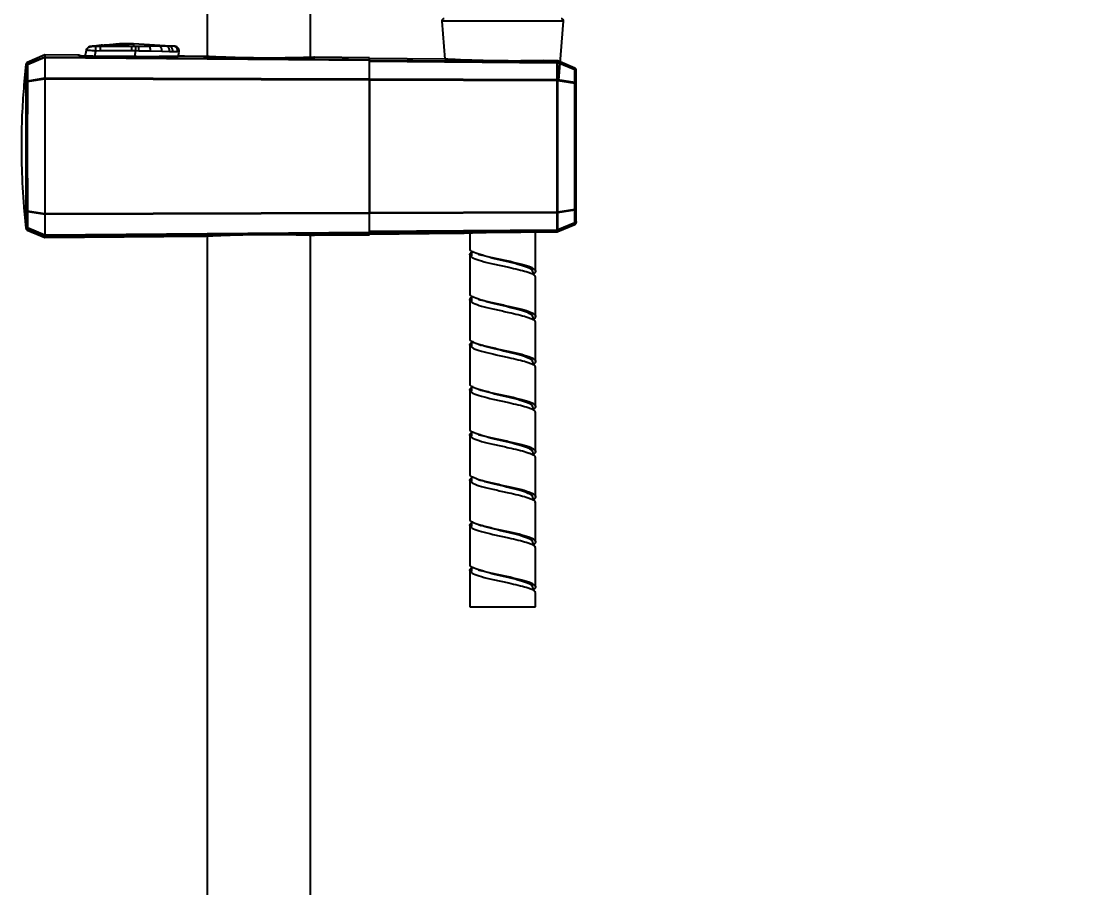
# Model space of a CAD drawing. Header units: millimetres. Extents: x 6110 to 6704, y -3675 to -2835.
# Drawn here: x 6295.3 to 6351.9, y -3279 to -3232.9 of the extents above; entities that cross this region are included whole.
import ezdxf

# ---------------------------------------------------------------- set-up
doc = ezdxf.new("R2010")
doc.units = ezdxf.units.MM
doc.header["$LTSCALE"] = 0.1
doc.layers.get('0').update_dxf_attribs({"lineweight": 13})
doc.layers.add('DIM', color=3, linetype='Continuous', lineweight=9)
doc.styles.get("Standard").update_dxf_attribs({"font": 'arial.ttf'})
doc.dimstyles.new('ISO-25', dxfattribs={"dimtxt": 2.5, "dimasz": 2.5, "dimexe": 1.25, "dimexo": 0.625, "dimtad": 1, "dimlfac": 5, "dimtxsty": 'Standard', "dimcen": 2.5, "dimadec": 0, "dimazin": 0, "dimtfac": 1, "dimtmove": 0, "dimatfit": 3, "dimfxl": 0, "dimarcsym": 0})

# ---------------------------------------------------------------- blocks, each defined once
blk = doc.blocks.new('*D64')
at = {"layer": 'Defpoints', "color": 0}
for p in [(6307.952, -3094.471), (6411.492, -3594.164), (6420.327, -3594.164)]:
    blk.add_point(p, dxfattribs=at)
at = {"layer": 'DIM', "color": 0, "lineweight": -2}
for p, q in [((6308.577, -3094.471), (6421.577, -3094.471)), ((6420.327, -3098.471), (6420.327, -3590.164)), ((6412.117, -3594.164), (6421.577, -3594.164))]:
    blk.add_line(p, q, dxfattribs=at)
at = {"layer": 'DIM', "color": 0}
for points in [[(6419.66, -3098.471), (6420.993, -3098.471), (6420.327, -3094.471)], [(6419.66, -3590.164), (6420.993, -3590.164), (6420.327, -3594.164)]]:
    blk.add_solid(points, dxfattribs=at)
at = {"layer": 'DIM', "color": 0, "insert": (6417.079, -3344.317), "char_height": 4, "attachment_point": 5, "rotation": 90}
blk.add_mtext('(2280)', dxfattribs=at)

msp = doc.modelspace()

# ---------------------------------------------------------------- linework, layer by layer
at = {"linetype": 'Continuous', "lineweight": 25}
for p, q in [((6305.2019, -3181.3456), (6305.2019, -3234.8099)), ((6310.7019, -3234.858), (6310.7019, -3181.3456)), ((6317.6757, -3232.9372), (6317.8434, -3234.9494)), ((6324.1532, -3232.9372), (6317.6757, -3232.9372)), ((6323.8927, -3236.0632), (6324.1532, -3232.9372)), ((6301.2197, -3234.1318), (6298.9986, -3234.278)), ((6299.5208, -3234.2702), (6301.2951, -3234.1268)), ((6303.5461, -3234.272), (6301.2951, -3234.1268)), ((6301.2951, -3234.1268), (6301.2951, -3234.1448)), ((6298.7141, -3234.8018), (6298.7868, -3234.4739)), ((6298.7868, -3234.4739), (6298.8141, -3234.4037)), ((6298.7868, -3234.4739), (6298.7873, -3234.4717)), ((6298.8151, -3234.4008), (6298.8141, -3234.4036)), ((6298.9272, -3234.2988), (6298.9986, -3234.278)), ((6298.9986, -3234.278), (6298.9447, -3234.2935)), ((6299.0038, -3234.2796), (6298.9986, -3234.278)), ((6299.2263, -3234.7975), (6299.2873, -3234.522)), ((6299.5208, -3234.2702), (6299.2753, -3234.2757)), ((6299.5205, -3234.5155), (6299.2873, -3234.522)), ((6301.1959, -3234.5155), (6299.5205, -3234.5155)), ((6301.295, -3234.2699), (6301.1955, -3234.2702)), ((6301.4012, -3234.5152), (6301.1959, -3234.5155)), ((6301.2951, -3234.1448), (6301.295, -3234.2699)), ((6301.4016, -3234.2698), (6301.295, -3234.2699)), ((6301.4012, -3234.5152), (6301.3402, -3234.8018)), ((6301.5725, -3234.5191), (6301.4012, -3234.5152)), ((6301.5569, -3234.2699), (6301.4016, -3234.2698)), ((6302.1262, -3234.2686), (6301.5569, -3234.2699)), ((6302.2004, -3234.5322), (6301.5725, -3234.5191)), ((6302.6725, -3234.2676), (6302.1262, -3234.2686)), ((6302.801, -3234.5446), (6302.2004, -3234.5322)), ((6303.0412, -3234.2668), (6302.6725, -3234.2676)), ((6303.2082, -3234.5532), (6302.801, -3234.5446)), ((6303.1965, -3234.2665), (6303.0412, -3234.2668)), ((6303.4259, -3234.266), (6303.1965, -3234.2665)), ((6303.3788, -3234.5567), (6303.2082, -3234.5532)), ((6303.6322, -3234.5621), (6303.3788, -3234.5567)), ((6303.4753, -3234.2659), (6303.4259, -3234.266)), ((6303.6864, -3234.5633), (6303.6322, -3234.5621)), ((6303.6636, -3234.8037), (6303.7112, -3234.5699)), ((6295.5694, -3235.218), (6295.4773, -3236.1423)), ((6295.5689, -3235.2235), (6295.5764, -3235.3131)), ((6296.5769, -3234.7263), (6295.643, -3235.1227)), ((6295.6525, -3235.2515), (6295.6483, -3236.0824)), ((6296.5769, -3234.8696), (6295.6525, -3235.2515)), ((6295.6526, -3235.1995), (6296.5769, -3234.8177)), ((6296.5769, -3234.8175), (6296.5767, -3234.8178)), ((6296.5769, -3234.7264), (6296.5769, -3234.8175)), ((6296.5769, -3234.8175), (6312.7092, -3234.9544)), ((6296.5769, -3234.8739), (6296.5769, -3235.9614)), ((6313.8269, -3235.0203), (6296.5769, -3234.8739)), ((6298.378, -3234.742), (6296.5769, -3234.7263)), ((6298.378, -3234.766), (6298.378, -3234.742)), ((6301.4535, -3234.8169), (6299.128, -3234.7966)), ((6299.128, -3234.7967), (6299.128, -3234.7966)), ((6301.453, -3234.817), (6299.128, -3234.7967)), ((6301.3324, -3234.8018), (6299.7199, -3234.8018)), ((6305.003, -3234.7998), (6304.003, -3234.7911)), ((6310.8481, -3234.8532), (6310.903, -3234.8513)), ((6313.8269, -3234.8768), (6310.903, -3234.8513)), ((6312.7092, -3234.9544), (6313.8269, -3234.9639)), ((6313.8269, -3234.9639), (6313.8269, -3234.8768)), ((6317.8434, -3234.9494), (6313.8269, -3234.9143)), ((6313.8269, -3235.0203), (6313.8269, -3234.9639)), ((6313.8269, -3235.0014), (6323.0513, -3235.0797)), ((6313.8269, -3236.0178), (6313.8269, -3235.0203)), ((6313.8269, -3235.0587), (6323.8021, -3235.1434)), ((6323.0513, -3235.0797), (6323.8021, -3235.086)), ((6323.8021, -3235.0348), (6323.1092, -3235.0288)), ((6323.8021, -3235.086), (6323.8021, -3235.0348)), ((6323.8498, -3235.0447), (6323.8021, -3235.0348)), ((6323.8021, -3235.086), (6323.8498, -3235.096)), ((6323.8021, -3236.0511), (6323.8021, -3235.1434)), ((6323.8498, -3235.1488), (6323.8021, -3235.1434)), ((6323.8498, -3235.096), (6323.8498, -3235.0447)), ((6324.7508, -3235.4274), (6323.8498, -3235.0447)), ((6323.8498, -3235.096), (6324.7508, -3235.4683)), ((6323.8498, -3236.0564), (6323.8498, -3235.1488)), ((6324.7508, -3235.5212), (6323.8498, -3235.1488)), ((6324.7508, -3235.4274), (6323.9732, -3235.0971)), ((6295.576, -3235.3829), (6295.5723, -3236.1423)), ((6295.5764, -3235.3131), (6295.576, -3235.3829)), ((6324.7508, -3235.4683), (6324.7508, -3235.4274)), ((6324.7508, -3236.1984), (6324.7508, -3235.5212)), ((6324.8269, -3236.2604), (6324.8269, -3235.5833)), ((6295.5723, -3236.1423), (6295.4773, -3236.1423)), ((6295.5729, -3236.1727), (6295.5723, -3236.1423)), ((6295.6483, -3236.0824), (6295.6489, -3236.1112)), ((6296.5769, -3235.9614), (6295.6489, -3236.1112)), ((6296.5769, -3236.0061), (6295.6489, -3236.1541)), ((6295.6489, -3236.1112), (6295.6489, -3236.1541)), ((6296.577, -3235.9614), (6296.5769, -3236.0061)), ((6313.8269, -3236.0178), (6296.5769, -3235.9614)), ((6313.8269, -3236.0641), (6296.5769, -3236.0061)), ((6313.8269, -3236.0187), (6313.8269, -3236.0178)), ((6323.8021, -3236.0511), (6313.8269, -3236.0187)), ((6313.8269, -3236.064), (6313.8269, -3236.0187)), ((6323.8021, -3236.0965), (6313.8269, -3236.064)), ((6313.8269, -3236.064), (6313.8269, -3243.0896)), ((6313.8269, -3243.0895), (6313.8269, -3236.0641)), ((6323.8021, -3236.0965), (6323.8021, -3236.0511)), ((6323.8498, -3236.0564), (6323.8021, -3236.0511)), ((6323.8498, -3236.0983), (6323.8021, -3236.0965)), ((6323.8498, -3236.0983), (6323.8498, -3236.0564)), ((6324.7508, -3236.1984), (6323.8498, -3236.0564)), ((6324.7508, -3236.2407), (6323.8498, -3236.0983)), ((6324.7508, -3236.2407), (6324.7508, -3236.1984)), ((6295.4768, -3243.0058), (6295.5694, -3243.9356)), ((6295.5723, -3243.0114), (6295.5729, -3242.981)), ((6295.5723, -3243.0114), (6295.5761, -3243.7915)), ((6295.6489, -3243.0424), (6295.6483, -3243.0712)), ((6295.6483, -3243.0712), (6295.6525, -3243.9021)), ((6295.6489, -3242.9995), (6296.5769, -3243.1485)), ((6295.6489, -3242.9995), (6295.6489, -3243.0424)), ((6295.6489, -3243.0424), (6296.5769, -3243.1918)), ((6296.5769, -3243.1485), (6313.8269, -3243.0895)), ((6296.5769, -3243.1918), (6313.8269, -3243.1358)), ((6296.5769, -3243.1485), (6296.5769, -3243.1918)), ((6313.8269, -3243.0896), (6313.8269, -3243.135)), ((6313.8269, -3243.135), (6323.8021, -3243.1025)), ((6313.8269, -3243.1358), (6313.8269, -3243.135)), ((6313.8269, -3244.1333), (6313.8269, -3243.1358)), ((6313.8269, -3243.0896), (6323.8021, -3243.0571)), ((6323.8021, -3243.0571), (6323.8498, -3243.0553)), ((6323.8021, -3243.1025), (6323.8021, -3243.0571)), ((6323.8021, -3243.1025), (6323.8498, -3243.0972)), ((6323.8021, -3244.0102), (6323.8021, -3243.1025)), ((6323.8498, -3243.0554), (6324.7508, -3242.9129)), ((6323.8498, -3243.0972), (6324.7508, -3242.9552)), ((6323.8498, -3243.0972), (6323.8498, -3243.0554)), ((6323.8498, -3244.0048), (6323.8498, -3243.0972)), ((6324.7508, -3242.9552), (6324.7508, -3242.9129)), ((6324.7508, -3243.6324), (6324.7508, -3242.9552)), ((6324.8269, -3243.5703), (6324.8269, -3242.8931)), ((6296.5769, -3243.1918), (6296.5769, -3244.2798)), ((6323.8498, -3244.0048), (6324.7508, -3243.6324)), ((6324.7508, -3243.6853), (6323.8498, -3244.0577)), ((6323.8498, -3244.1089), (6324.7508, -3243.7262)), ((6324.7508, -3243.6853), (6324.7508, -3243.7262)), ((6295.5764, -3243.8405), (6295.5689, -3243.9301)), ((6295.5761, -3243.7915), (6295.5764, -3243.8405)), ((6295.643, -3244.0309), (6296.5769, -3244.4273)), ((6295.6525, -3243.9021), (6296.5769, -3244.284)), ((6295.6526, -3243.9541), (6296.5769, -3244.3359)), ((6296.5769, -3244.2798), (6313.8269, -3244.1333)), ((6296.5769, -3244.3362), (6313.4245, -3244.1932)), ((6305.2019, -3244.2274), (6305.2019, -3311.0518)), ((6310.7019, -3311.0518), (6310.7019, -3244.2914)), ((6310.8699, -3244.3012), (6310.839, -3244.3001)), ((6310.9031, -3244.3023), (6313.8269, -3244.2768)), ((6313.4245, -3244.1932), (6313.8269, -3244.1897)), ((6313.8269, -3244.0949), (6323.8021, -3244.0102)), ((6313.8269, -3244.1523), (6323.0409, -3244.074)), ((6313.8269, -3244.1897), (6313.8269, -3244.1333)), ((6313.8269, -3244.2768), (6313.8269, -3244.1897)), ((6313.8269, -3244.2393), (6318.5844, -3244.1978)), ((6319.1644, -3244.1752), (6319.1644, -3245.0222)), ((6321.8782, -3244.1356), (6323.8021, -3244.1188)), ((6322.6644, -3246.2203), (6322.6644, -3244.1398)), ((6323.0409, -3244.074), (6323.8021, -3244.0676)), ((6323.8021, -3244.0102), (6323.8498, -3244.0048)), ((6323.8021, -3244.0676), (6323.8498, -3244.0577)), ((6323.8021, -3244.1188), (6323.8021, -3244.0676)), ((6323.8021, -3244.1188), (6323.8498, -3244.1089)), ((6323.8498, -3244.1089), (6323.8498, -3244.0577)), ((6296.5769, -3244.3362), (6296.5767, -3244.3358)), ((6296.5769, -3244.4274), (6305.003, -3244.3538)), ((6319.1644, -3245.3377), (6319.1644, -3247.418)), ((6322.6644, -3248.6161), (6322.6644, -3246.5356)), ((6319.1644, -3247.7335), (6319.1644, -3249.8139)), ((6322.6644, -3251.0119), (6322.6644, -3248.9315)), ((6319.1644, -3250.1294), (6319.1644, -3252.2097)), ((6322.6644, -3253.4078), (6322.6644, -3251.3273)), ((6319.1644, -3252.5252), (6319.1644, -3254.6055)), ((6322.6644, -3255.8036), (6322.6644, -3253.7231)), ((6319.1644, -3254.921), (6319.1644, -3257.0014)), ((6322.6644, -3258.1994), (6322.6644, -3256.119)), ((6319.1644, -3257.3169), (6319.1644, -3259.3972)), ((6322.6644, -3260.5953), (6322.6644, -3258.5148)), ((6319.1644, -3259.7127), (6319.1644, -3261.793)), ((6322.6644, -3262.9911), (6322.6644, -3260.9106)), ((6319.1644, -3262.1085), (6319.1644, -3264.0518)), ((6322.6644, -3264.0518), (6322.6644, -3263.3065)), ((6319.1644, -3264.0518), (6322.6644, -3264.0518))]:
    msp.add_line(p, q, dxfattribs=at)
at = {"linetype": 'Continuous', "lineweight": 25, "flags": 128}
msp.add_lwpolyline([(6301.1955, -3234.2702), (6300.3583, -3234.2702), (6299.5208, -3234.2702)], dxfattribs=at)
at = {"linetype": 'Continuous', "lineweight": 25}
for centre, radius, start, end in [((6317.8003, -3232.9268), 0.125, 90, 184.76364), ((6324.0286, -3232.9268), 0.125, 355.23636, 90), ((6298.3769, -3234.867), 0.125, 46.63652, 89.5), ((6324.7021, -3235.5833), 0.1249, 0.016, 67.04269)]:
    msp.add_arc(centre, radius, start, end, dxfattribs=at)
for centre, major_axis, start_param, end_param in [((6296.2884, -3234.9399), (0.2874, 0.075), 6.1940835, 6.2342412), ((6296.2884, -3244.2138), (0.2874, -0.075), 0.0489372, 0.0890706)]:
    msp.add_ellipse(centre, major_axis=major_axis, ratio=0.3420699, start_param=start_param, end_param=end_param, dxfattribs=at)
for points, knots in [([(6301.2951, -3234.1268), (6301.0629, -3234.1284), (6300.7436, -3234.1305), (6300.4407, -3234.1494), (6300.358, -3234.1545)], [0, 0, 0, 0, 0.7270201, 1, 1, 1, 1]), ([(6299.2873, -3234.522), (6299.2509, -3234.5189), (6299.1807, -3234.513), (6299.0573, -3234.5018), (6298.9492, -3234.4918), (6298.8683, -3234.4838), (6298.8042, -3234.4771), (6298.7937, -3234.4752), (6298.7868, -3234.4739)], [0, 0, 0, 0, 0.1394396, 0.2687613, 0.4961997, 0.6275617, 0.7554568, 1, 1, 1, 1]), ([(6298.7869, -3234.4735), (6298.7942, -3234.4491), (6298.8091, -3234.399), (6298.8453, -3234.3609), (6298.8638, -3234.3413)], [0, 0, 0, 0, 0.4871683, 1, 1, 1, 1]), ([(6298.8625, -3234.3416), (6298.8443, -3234.3614), (6298.808, -3234.401), (6298.794, -3234.4493), (6298.787, -3234.4734)], [0, 0, 0, 0, 0.5012027, 1, 1, 1, 1]), ([(6298.8658, -3234.3393), (6298.8647, -3234.34), (6298.8419, -3234.355), (6298.811, -3234.4004), (6298.7951, -3234.4483), (6298.7873, -3234.4717)], [0, 0, 0, 0, 0.0260365, 0.5245389, 1, 1, 1, 1]), ([(6298.929, -3234.2983), (6298.9055, -3234.3111), (6298.8589, -3234.3365), (6298.8289, -3234.3806), (6298.8139, -3234.4025)], [0, 0, 0, 0, 0.5024052, 1, 1, 1, 1]), ([(6298.8141, -3234.4037), (6298.8141, -3234.4036), (6298.8237, -3234.3789), (6298.8629, -3234.3398), (6298.9275, -3234.2946), (6298.9788, -3234.2845), (6299.0038, -3234.2796)], [0, 0, 0, 0, 0.0005602, 0.3391202, 0.6776802, 1, 1, 1, 1]), ([(6299.0021, -3234.2777), (6298.9771, -3234.2826), (6298.9258, -3234.2928), (6298.8844, -3234.3247), (6298.8631, -3234.3411)], [0, 0, 0, 0, 0.4876915, 1, 1, 1, 1]), ([(6298.8875, -3234.3248), (6298.8999, -3234.3155), (6298.9327, -3234.2908), (6298.9733, -3234.2829), (6298.9987, -3234.278)], [0, 0, 0, 0, 0.3764766, 1, 1, 1, 1]), ([(6299.6448, -3234.2067), (6299.5794, -3234.2123), (6299.3338, -3234.2337), (6299.1322, -3234.2603), (6298.9843, -3234.2799)], [0, 0, 0, 0, 0.26624248, 1, 1, 1, 1]), ([(6298.9849, -3234.2799), (6299.2413, -3234.2489), (6299.7715, -3234.1849), (6300.2546, -3234.1584), (6300.504, -3234.1447)], [0, 0, 0, 0, 0.4836268, 1, 1, 1, 1]), ([(6299.2753, -3234.2757), (6299.2408, -3234.2771), (6299.1713, -3234.2798), (6299.0829, -3234.2815), (6299.0187, -3234.2819), (6299.0087, -3234.2804), (6299.0038, -3234.2796)], [0, 0, 0, 0, 0.2480446, 0.4988638, 0.7500852, 1, 1, 1, 1]), ([(6299.2873, -3234.522), (6299.2859, -3234.4926), (6299.2829, -3234.4317), (6299.2791, -3234.352), (6299.2762, -3234.2939), (6299.2756, -3234.2816), (6299.2753, -3234.2757)], [0, 0, 0, 0, 0.241437, 0.5, 0.758563, 1, 1, 1, 1]), ([(6299.5208, -3234.2702), (6299.5208, -3234.277), (6299.5207, -3234.2912), (6299.5207, -3234.3496), (6299.5206, -3234.4277), (6299.5205, -3234.4869), (6299.5205, -3234.5155)], [0, 0, 0, 0, 0.2419299, 0.5, 0.7580701, 1, 1, 1, 1]), ([(6301.1959, -3234.5155), (6301.1959, -3234.4869), (6301.1958, -3234.4276), (6301.1957, -3234.3495), (6301.1956, -3234.2911), (6301.1955, -3234.277), (6301.1955, -3234.2702)], [0, 0, 0, 0, 0.24193459, 0.50002333, 0.75809937, 1, 1, 1, 1]), ([(6301.4016, -3234.2698), (6301.4016, -3234.2766), (6301.4015, -3234.2907), (6301.4014, -3234.3491), (6301.4013, -3234.4272), (6301.4012, -3234.4865), (6301.4012, -3234.5152)], [0, 0, 0, 0, 0.2419206, 0.5000014, 0.7580815, 1, 1, 1, 1]), ([(6301.5725, -3234.5191), (6301.5723, -3234.4901), (6301.5719, -3234.4301), (6301.5684, -3234.3506), (6301.5632, -3234.2911), (6301.559, -3234.2768), (6301.5569, -3234.2699)], [0, 0, 0, 0, 0.2417358, 0.4999996, 0.7582636, 1, 1, 1, 1]), ([(6302.2004, -3234.5322), (6302.1999, -3234.5019), (6302.1988, -3234.4392), (6302.1823, -3234.3544), (6302.157, -3234.2908), (6302.1362, -3234.2759), (6302.1262, -3234.2686)], [0, 0, 0, 0, 0.2410128, 0.4999998, 0.7589869, 1, 1, 1, 1]), ([(6302.801, -3234.5446), (6302.8012, -3234.5132), (6302.8015, -3234.465), (6302.7874, -3234.4041), (6302.7714, -3234.3608), (6302.7503, -3234.3242), (6302.7186, -3234.2862), (6302.6907, -3234.2749), (6302.6725, -3234.2676)], [0, 0, 0, 0, 0.2396585, 0.3684897, 0.499999, 0.6315085, 0.7603401, 1, 1, 1, 1]), ([(6303.2082, -3234.5532), (6303.2094, -3234.5212), (6303.2112, -3234.4718), (6303.1935, -3234.4086), (6303.1728, -3234.3636), (6303.145, -3234.3254), (6303.1028, -3234.2859), (6303.0655, -3234.2743), (6303.0412, -3234.2668)], [0, 0, 0, 0, 0.2391032, 0.3681356, 0.500005, 0.6318736, 0.7609039, 1, 1, 1, 1]), ([(6303.3788, -3234.5567), (6303.3805, -3234.5244), (6303.3831, -3234.4746), (6303.3642, -3234.4105), (6303.3416, -3234.3647), (6303.311, -3234.3259), (6303.2645, -3234.2858), (6303.2233, -3234.2741), (6303.1965, -3234.2665)], [0, 0, 0, 0, 0.23887046, 0.36798368, 0.50000021, 0.6320167, 0.76112983, 1, 1, 1, 1]), ([(6303.6322, -3234.5621), (6303.6348, -3234.5294), (6303.6389, -3234.4788), (6303.6181, -3234.4134), (6303.5926, -3234.3665), (6303.5576, -3234.3266), (6303.5042, -3234.2856), (6303.4567, -3234.2737), (6303.4259, -3234.266)], [0, 0, 0, 0, 0.2385199, 0.3677688, 0.5000238, 0.6322753, 0.7615141, 1, 1, 1, 1]), ([(6303.6864, -3234.5633), (6303.6892, -3234.5304), (6303.6937, -3234.4798), (6303.6725, -3234.4141), (6303.6465, -3234.3669), (6303.6106, -3234.3268), (6303.5558, -3234.2856), (6303.5069, -3234.2737), (6303.4753, -3234.2659)], [0, 0, 0, 0, 0.2384303, 0.3676983, 0.4999965, 0.6322951, 0.7615646, 1, 1, 1, 1]), ([(6303.7124, -3234.5639), (6303.7154, -3234.5308), (6303.72, -3234.4797), (6303.6983, -3234.4135), (6303.6716, -3234.3661), (6303.6348, -3234.3259), (6303.5788, -3234.2847), (6303.529, -3234.2732), (6303.4967, -3234.2657)], [0, 0, 0, 0, 0.23862627, 0.36806191, 0.50050557, 0.63287405, 0.76209443, 1, 1, 1, 1]), ([(6295.6443, -3235.1222), (6295.6346, -3235.1272), (6295.6148, -3235.1373), (6295.5915, -3235.162), (6295.5747, -3235.1915), (6295.5707, -3235.2135), (6295.5688, -3235.2242)], [0, 0, 0, 0, 0.2454715, 0.4998731, 0.7543513, 1, 1, 1, 1]), ([(6295.5764, -3235.3131), (6295.5779, -3235.299), (6295.5805, -3235.2748), (6295.5979, -3235.242), (6295.6209, -3235.216), (6295.6424, -3235.2048), (6295.6526, -3235.1995)], [0, 0, 0, 0, 0.2925369, 0.4999268, 0.7640706, 1, 1, 1, 1]), ([(6295.6525, -3235.2515), (6295.6418, -3235.2545), (6295.6203, -3235.2606), (6295.5962, -3235.2756), (6295.5798, -3235.2934), (6295.5775, -3235.3066), (6295.5764, -3235.3131)], [0, 0, 0, 0, 0.25, 0.5, 0.75, 1, 1, 1, 1]), ([(6295.6448, -3235.126), (6295.6447, -3235.1253), (6295.6446, -3235.1232), (6295.6466, -3235.148), (6295.6506, -3235.1831), (6295.6526, -3235.1995)], [0, 0, 0, 0, 0.2250836, 0.6376238, 1, 1, 1, 1]), ([(6295.6526, -3235.1995), (6295.651, -3235.2014), (6295.6482, -3235.2048), (6295.6472, -3235.2167), (6295.6483, -3235.2318), (6295.6512, -3235.2453), (6295.6525, -3235.2515)], [0, 0, 0, 0, 0.27547511, 0.49994997, 0.77025396, 1, 1, 1, 1]), ([(6296.5768, -3234.8178), (6296.576, -3234.8204), (6296.5745, -3234.8256), (6296.5748, -3234.8463), (6296.5762, -3234.8633), (6296.5767, -3234.8697)], [0, 0, 0, 0, 0.3849982, 0.7698148, 1, 1, 1, 1]), ([(6299.128, -3234.7967), (6299.0297, -3234.7954), (6298.833, -3234.7929), (6298.5852, -3234.7844), (6298.4118, -3234.7745), (6298.3893, -3234.7688), (6298.378, -3234.766)], [0, 0, 0, 0, 0.2497828, 0.499675, 0.7497559, 1, 1, 1, 1]), ([(6301.3324, -3234.8018), (6301.5193, -3234.8018), (6301.8931, -3234.8018), (6302.4219, -3234.8018), (6302.8139, -3234.8018), (6303.0477, -3234.8018), (6303.1536, -3234.8018), (6303.2037, -3234.8018), (6303.2282, -3234.8018), (6303.2399, -3234.8018), (6303.2462, -3234.8018), (6303.2489, -3234.8018), (6303.2492, -3234.8018), (6303.2494, -3234.8018)], [0, 0, 0, 0, 0.2498345, 0.4996515, 0.7494716, 0.8745904, 0.9371801, 0.9684782, 0.9845079, 0.9919526, 0.9959514, 0.9980083, 1, 1, 1, 1]), ([(6304.003, -3234.7911), (6304.003, -3234.7911), (6304.0194, -3234.7906), (6303.9623, -3234.7923), (6303.8262, -3234.7961), (6303.586, -3234.8021), (6303.2679, -3234.8088), (6302.8786, -3234.8148), (6302.4352, -3234.819), (6301.9536, -3234.8203), (6301.6199, -3234.8181), (6301.453, -3234.817)], [0, 0, 0, 0, 0.0000565, 0.1251858, 0.250286, 0.3753516, 0.5003593, 0.6253272, 0.7502428, 0.875128, 1, 1, 1, 1]), ([(6310.903, -3234.8513), (6310.892, -3234.8517), (6310.87, -3234.8525), (6310.6949, -3234.8584), (6310.4218, -3234.8667), (6310.0524, -3234.8762), (6309.6023, -3234.8849), (6309.0891, -3234.8912), (6308.5319, -3234.8935), (6307.9527, -3234.891), (6307.3734, -3234.8834), (6306.8164, -3234.8713), (6306.3034, -3234.8561), (6305.8534, -3234.8395), (6305.4843, -3234.8236), (6305.2112, -3234.8105), (6305.0363, -3234.8015), (6305.0141, -3234.8004), (6305.003, -3234.7998)], [0, 0, 0, 0, 0.0625556, 0.1251087, 0.1876467, 0.2501633, 0.3126599, 0.3751352, 0.4375768, 0.5000143, 0.562455, 0.6249111, 0.6873803, 0.7498612, 0.8123705, 0.8749005, 0.9374472, 1, 1, 1, 1]), ([(6323.1092, -3235.0288), (6322.8809, -3235.0337), (6322.4246, -3235.0434), (6321.5564, -3235.05), (6320.6459, -3235.0446), (6319.7558, -3235.0271), (6318.9666, -3235.0014), (6318.3523, -3234.9748), (6317.9428, -3234.9538), (6317.8907, -3234.951), (6317.8646, -3234.9495)], [0, 0, 0, 0, 0.1249771, 0.249849, 0.374673, 0.4995208, 0.624458, 0.7495338, 0.874734, 1, 1, 1, 1]), ([(6323.8498, -3235.1488), (6323.8513, -3235.142), (6323.8541, -3235.1283), (6323.8553, -3235.1125), (6323.8543, -3235.1005), (6323.8513, -3235.0975), (6323.8498, -3235.096)], [0, 0, 0, 0, 0.2498751, 0.5002199, 0.7499956, 1, 1, 1, 1]), ([(6324.8269, -3235.5425), (6324.826, -3235.5303), (6324.8241, -3235.506), (6324.8077, -3235.4728), (6324.7836, -3235.4444), (6324.7618, -3235.4331), (6324.7508, -3235.4274)], [0, 0, 0, 0, 0.2487732, 0.4979662, 0.7477918, 1, 1, 1, 1]), ([(6324.7508, -3235.5212), (6324.7524, -3235.5136), (6324.7553, -3235.5), (6324.7562, -3235.4841), (6324.7551, -3235.473), (6324.7521, -3235.4698), (6324.7508, -3235.4683)], [0, 0, 0, 0, 0.27694021, 0.49999495, 0.77123304, 1, 1, 1, 1]), ([(6295.4773, -3236.1423), (6295.4412, -3236.6094), (6295.3634, -3237.6155), (6295.3175, -3239.2369), (6295.3349, -3241.0755), (6295.4305, -3242.3695), (6295.4809, -3243.0525)], [0, 0, 0, 0, 0.2031316, 0.4375102, 0.7031344, 1, 1, 1, 1]), ([(6295.5729, -3236.1727), (6295.5715, -3236.7365), (6295.5687, -3237.8644), (6295.5686, -3239.006), (6295.5685, -3239.5768)], [0, 0, 0, 0, 0.4999574, 1, 1, 1, 1]), ([(6295.6483, -3236.0824), (6295.6396, -3236.085), (6295.6232, -3236.0898), (6295.5997, -3236.1024), (6295.5825, -3236.1174), (6295.5741, -3236.1321), (6295.5727, -3236.1397), (6295.5723, -3236.1423)], [0, 0, 0, 0, 0.2113739, 0.3984486, 0.6979387, 0.8983622, 1, 1, 1, 1]), ([(6295.6489, -3236.1112), (6295.6398, -3236.1138), (6295.619, -3236.1199), (6295.5963, -3236.1341), (6295.5782, -3236.1518), (6295.5749, -3236.1649), (6295.5729, -3236.1727)], [0, 0, 0, 0, 0.2168153, 0.5000438, 0.7030687, 1, 1, 1, 1]), ([(6295.6489, -3236.1541), (6295.6474, -3236.6929), (6295.6443, -3237.827), (6295.644, -3238.9745), (6295.6438, -3239.5768)], [0, 0, 0, 0, 0.4751011, 1, 1, 1, 1]), ([(6296.5769, -3236.0061), (6296.5769, -3236.588), (6296.5769, -3237.7519), (6296.5769, -3239.5383), (6296.5769, -3241.3448), (6296.5769, -3242.5473), (6296.5769, -3243.1485)], [0, 0, 0, 0, 0.24594259, 0.49188517, 0.74594259, 1, 1, 1, 1]), ([(6313.8269, -3236.0641), (6313.8269, -3236.0504), (6313.8269, -3236.0342), (6313.8269, -3236.02), (6313.8269, -3236.0178)], [0, 0, 0, 0, 0.8413664, 1, 1, 1, 1]), ([(6324.7508, -3242.9129), (6324.7508, -3242.1749), (6324.7508, -3240.6988), (6324.7508, -3238.4549), (6324.7508, -3236.9787), (6324.7508, -3236.2407)], [0, 0, 0, 0, 0.3333333, 0.6666666, 1, 1, 1, 1]), ([(6324.8269, -3236.2604), (6324.8258, -3236.2582), (6324.8236, -3236.254), (6324.8069, -3236.2483), (6324.783, -3236.2436), (6324.7614, -3236.2416), (6324.7508, -3236.2407)], [0, 0, 0, 0, 0.2635532, 0.4999902, 0.7553925, 1, 1, 1, 1]), ([(6324.8269, -3242.8931), (6324.8269, -3242.1597), (6324.8269, -3240.6921), (6324.8269, -3238.4615), (6324.8269, -3236.9939), (6324.8269, -3236.2604)], [0, 0, 0, 0, 0.3332354, 0.6667554, 1, 1, 1, 1]), ([(6295.6438, -3239.5768), (6295.6342, -3239.5768), (6295.6146, -3239.5768), (6295.5915, -3239.5768), (6295.5747, -3239.5768), (6295.5705, -3239.5768), (6295.5685, -3239.5768)], [0, 0, 0, 0, 0.2456145, 0.5000019, 0.7543883, 1, 1, 1, 1]), ([(6295.5685, -3239.5768), (6295.5686, -3240.1476), (6295.5687, -3241.2892), (6295.5715, -3242.4171), (6295.5729, -3242.981)], [0, 0, 0, 0, 0.50004265, 1, 1, 1, 1]), ([(6295.6438, -3239.5768), (6295.644, -3240.1791), (6295.6443, -3241.3266), (6295.6474, -3242.4607), (6295.6489, -3242.9995)], [0, 0, 0, 0, 0.5248922, 1, 1, 1, 1]), ([(6295.4773, -3243.0114), (6295.4773, -3243.0114), (6295.4456, -3243.0114), (6295.509, -3243.0114), (6295.5723, -3243.0114)], [0, 0, 0, 0, 0.0000415, 1, 1, 1, 1]), ([(6295.5729, -3242.981), (6295.5749, -3242.9833), (6295.5783, -3242.9871), (6295.5964, -3242.993), (6295.6191, -3242.9967), (6295.6399, -3242.9987), (6295.6489, -3242.9995)], [0, 0, 0, 0, 0.2969186, 0.4999532, 0.783097, 1, 1, 1, 1]), ([(6295.5729, -3242.981), (6295.5744, -3242.9874), (6295.5774, -3243.0003), (6295.594, -3243.018), (6295.6177, -3243.033), (6295.6385, -3243.0393), (6295.6489, -3243.0424)], [0, 0, 0, 0, 0.2500014, 0.5000029, 0.7500043, 1, 1, 1, 1]), ([(6313.8269, -3243.1358), (6313.8269, -3243.1233), (6313.8269, -3243.1085), (6313.8269, -3243.0921), (6313.8269, -3243.0895)], [0, 0, 0, 0, 0.8413664, 1, 1, 1, 1]), ([(6324.8269, -3243.5703), (6324.8259, -3243.5825), (6324.8238, -3243.6068), (6324.8084, -3243.6385), (6324.789, -3243.6613), (6324.771, -3243.6749), (6324.7592, -3243.6815), (6324.7534, -3243.6842), (6324.7516, -3243.6849), (6324.751, -3243.6852), (6324.7508, -3243.6853)], [0, 0, 0, 0, 0.2497478, 0.4994956, 0.709459, 0.8629657, 0.9598473, 0.9870205, 0.9952846, 1, 1, 1, 1]), ([(6324.7508, -3243.7262), (6324.7616, -3243.7206), (6324.7832, -3243.7093), (6324.8074, -3243.6813), (6324.8241, -3243.648), (6324.826, -3243.6235), (6324.8269, -3243.6111)], [0, 0, 0, 0, 0.2486192, 0.4977112, 0.7476356, 1, 1, 1, 1]), ([(6324.7508, -3243.6853), (6324.7524, -3243.6834), (6324.7553, -3243.68), (6324.7562, -3243.6678), (6324.7551, -3243.6524), (6324.7521, -3243.6387), (6324.7508, -3243.6324)], [0, 0, 0, 0, 0.27712659, 0.49987946, 0.77126719, 1, 1, 1, 1]), ([(6295.5688, -3243.9294), (6295.5707, -3243.9402), (6295.5747, -3243.9621), (6295.5915, -3243.9916), (6295.6148, -3244.0163), (6295.6346, -3244.0265), (6295.6443, -3244.0315)], [0, 0, 0, 0, 0.2456487, 0.5001269, 0.7545285, 1, 1, 1, 1]), ([(6295.5764, -3243.8405), (6295.5779, -3243.8481), (6295.5805, -3243.8612), (6295.5979, -3243.8793), (6295.6209, -3243.8933), (6295.6424, -3243.8993), (6295.6525, -3243.9021)], [0, 0, 0, 0, 0.292476, 0.4999332, 0.7640678, 1, 1, 1, 1]), ([(6295.6526, -3243.9541), (6295.6506, -3243.9705), (6295.6466, -3244.0056), (6295.6446, -3244.0304), (6295.6447, -3244.0283), (6295.6448, -3244.0276)], [0, 0, 0, 0, 0.3623693, 0.7749113, 1, 1, 1, 1]), ([(6295.6525, -3243.9021), (6295.651, -3243.9095), (6295.6482, -3243.9229), (6295.6472, -3243.9386), (6295.6484, -3243.9494), (6295.6512, -3243.9526), (6295.6526, -3243.9541)], [0, 0, 0, 0, 0.2761657, 0.4999282, 0.7706983, 1, 1, 1, 1]), ([(6296.5767, -3244.2839), (6296.576, -3244.2943), (6296.5744, -3244.3152), (6296.5748, -3244.3312), (6296.5762, -3244.3345), (6296.5768, -3244.3358)], [0, 0, 0, 0, 0.38502978, 0.76987921, 1, 1, 1, 1]), ([(6305.003, -3244.3538), (6305.0142, -3244.3532), (6305.0365, -3244.3521), (6305.2104, -3244.3431), (6305.4876, -3244.33), (6305.7607, -3244.3177), (6305.9604, -3244.3106), (6306.0084, -3244.3089)], [0, 0, 0, 0, 0.2317527, 0.4634807, 0.6951445, 0.9267355, 1, 1, 1, 1]), ([(6306.0084, -3244.3089), (6306.1076, -3244.3051), (6306.3518, -3244.2959), (6306.818, -3244.2823), (6307.3728, -3244.2703), (6307.9525, -3244.2626), (6308.5316, -3244.2601), (6309.0888, -3244.2624), (6309.6021, -3244.2687), (6310.0522, -3244.2774), (6310.4217, -3244.2869), (6310.6946, -3244.2952), (6310.87, -3244.3012), (6310.892, -3244.3019), (6310.903, -3244.3023)], [0, 0, 0, 0, 0.0584985, 0.1440558, 0.229593, 0.3151157, 0.400634, 0.4861751, 0.5717409, 0.6573459, 0.7429723, 0.828624, 0.9143027, 1, 1, 1, 1]), ([(6318.5844, -3244.1978), (6318.5983, -3244.1972), (6318.6261, -3244.196), (6318.8468, -3244.1868), (6319.1838, -3244.1741), (6319.6335, -3244.1599), (6320.1654, -3244.1471), (6320.7441, -3244.138), (6321.3337, -3244.1338), (6321.6977, -3244.135), (6321.8782, -3244.1356)], [0, 0, 0, 0, 0.1248314, 0.2488212, 0.3729181, 0.498494, 0.6247461, 0.7505902, 0.8763166, 1, 1, 1, 1]), ([(6323.8498, -3244.0577), (6323.8513, -3244.056), (6323.8541, -3244.0526), (6323.8553, -3244.0411), (6323.8543, -3244.0256), (6323.8513, -3244.0117), (6323.8498, -3244.0048)], [0, 0, 0, 0, 0.2498814, 0.500227, 0.7500073, 1, 1, 1, 1]), ([(6296.5769, -3244.3362), (6296.5769, -3244.3969), (6296.5769, -3244.4577), (6296.5769, -3244.4273), (6296.5769, -3244.4272)], [0, 0, 0, 0, 0.9986518, 1, 1, 1, 1]), ([(6319.2692, -3245.2213), (6319.2445, -3245.234), (6319.1232, -3245.2967), (6319.1629, -3245.4093), (6319.4096, -3245.559), (6319.905, -3245.7088), (6320.5485, -3245.8585), (6321.1974, -3245.997), (6321.7513, -3246.124), (6322.1246, -3246.2238), (6322.4437, -3246.3344), (6322.6544, -3246.4336), (6322.6369, -3246.5096), (6322.6309, -3246.5356)], [0, 0, 0, 0, 0.0290718, 0.1429211, 0.2567705, 0.3706198, 0.4844691, 0.5983184, 0.6864365, 0.774419, 0.826708, 0.9405573, 1, 1, 1, 1]), ([(6322.5471, -3246.3454), (6322.5735, -3246.3324), (6322.701, -3246.2694), (6322.6727, -3246.1565), (6322.4388, -3246.0067), (6321.9538, -3245.857), (6321.3155, -3245.7072), (6320.6154, -3245.5575), (6319.9592, -3245.4078), (6319.4554, -3245.258), (6319.191, -3245.1294), (6319.1813, -3245.0509), (6319.1777, -3245.0222)], [0, 0, 0, 0, 0.02964993, 0.14280258, 0.25595523, 0.36910788, 0.48226053, 0.59541318, 0.70856583, 0.82171848, 0.93487113, 1, 1, 1, 1]), ([(6319.2869, -3245.1256), (6319.2772, -3245.172), (6319.2577, -3245.265), (6319.2522, -3245.3567), (6319.2495, -3245.4028)], [0, 0, 0, 0, 0.49789073, 1, 1, 1, 1]), ([(6319.6342, -3245.3083), (6319.6592, -3245.3164), (6319.709, -3245.3324), (6319.7579, -3245.3487), (6319.7822, -3245.3568)], [0, 0, 0, 0, 0.5019919, 1, 1, 1, 1]), ([(6322.4958, -3246.2337), (6322.5, -3246.2186), (6322.5181, -3246.1537), (6322.2999, -3246.0388), (6321.8713, -3245.8891), (6321.2772, -3245.7393), (6320.6405, -3245.5896), (6320.1063, -3245.4618), (6319.8813, -3245.3839), (6319.8004, -3245.3559)], [0, 0, 0, 0, 0.0513962, 0.2219824, 0.3925686, 0.5631549, 0.7337411, 0.9043273, 1, 1, 1, 1]), ([(6322.5644, -3246.4219), (6322.5615, -3246.4089), (6322.547, -3246.346), (6322.5329, -3246.283), (6322.5217, -3246.2329)], [0, 0, 0, 0, 0.2059885, 1, 1, 1, 1]), ([(6319.2692, -3247.6171), (6319.2445, -3247.6299), (6319.1232, -3247.6925), (6319.1629, -3247.8051), (6319.4096, -3247.9548), (6319.905, -3248.1046), (6320.5485, -3248.2543), (6321.1974, -3248.3928), (6321.7513, -3248.5198), (6322.1246, -3248.6196), (6322.4437, -3248.7303), (6322.6544, -3248.8295), (6322.6369, -3248.9054), (6322.6309, -3248.9315)], [0, 0, 0, 0, 0.0290718, 0.1429211, 0.2567705, 0.3706198, 0.4844691, 0.5983184, 0.6864365, 0.774419, 0.826708, 0.9405573, 1, 1, 1, 1]), ([(6322.5471, -3248.7413), (6322.5735, -3248.7282), (6322.701, -3248.6652), (6322.6727, -3248.5523), (6322.4388, -3248.4025), (6321.9538, -3248.2528), (6321.3155, -3248.1031), (6320.6154, -3247.9533), (6319.9592, -3247.8036), (6319.4554, -3247.6539), (6319.191, -3247.5252), (6319.1813, -3247.4467), (6319.1777, -3247.418)], [0, 0, 0, 0, 0.0296499, 0.1428026, 0.2559552, 0.3691079, 0.4822605, 0.5954132, 0.7085658, 0.8217185, 0.9348711, 1, 1, 1, 1]), ([(6319.2869, -3247.5215), (6319.2772, -3247.5678), (6319.2577, -3247.6609), (6319.2522, -3247.7526), (6319.2495, -3247.7986)], [0, 0, 0, 0, 0.4978907, 1, 1, 1, 1]), ([(6319.6342, -3247.7041), (6319.6592, -3247.7122), (6319.709, -3247.7283), (6319.7579, -3247.7445), (6319.7822, -3247.7526)], [0, 0, 0, 0, 0.5019919, 1, 1, 1, 1]), ([(6322.4958, -3248.6295), (6322.5, -3248.6145), (6322.5181, -3248.5495), (6322.2999, -3248.4347), (6321.8713, -3248.2849), (6321.2772, -3248.1352), (6320.6405, -3247.9854), (6320.1063, -3247.8576), (6319.8813, -3247.7797), (6319.8004, -3247.7517)], [0, 0, 0, 0, 0.05139617, 0.22198241, 0.39256864, 0.56315487, 0.7337411, 0.90432734, 1, 1, 1, 1]), ([(6322.5644, -3248.8177), (6322.5615, -3248.8047), (6322.547, -3248.7418), (6322.5329, -3248.6788), (6322.5217, -3248.6288)], [0, 0, 0, 0, 0.2059885, 1, 1, 1, 1]), ([(6322.5471, -3251.1371), (6322.5735, -3251.124), (6322.701, -3251.061), (6322.6727, -3250.9481), (6322.4388, -3250.7984), (6321.9538, -3250.6486), (6321.3155, -3250.4989), (6320.6154, -3250.3492), (6319.9592, -3250.1994), (6319.4554, -3250.0497), (6319.191, -3249.9211), (6319.1813, -3249.8425), (6319.1777, -3249.8139)], [0, 0, 0, 0, 0.0296499, 0.1428026, 0.2559552, 0.3691079, 0.4822605, 0.5954132, 0.7085658, 0.8217185, 0.9348711, 1, 1, 1, 1]), ([(6319.2869, -3249.9173), (6319.2772, -3249.9636), (6319.2577, -3250.0567), (6319.2522, -3250.1484), (6319.2495, -3250.1945)], [0, 0, 0, 0, 0.4978907, 1, 1, 1, 1]), ([(6319.2692, -3250.013), (6319.2445, -3250.0257), (6319.1232, -3250.0884), (6319.1629, -3250.2009), (6319.4096, -3250.3507), (6319.905, -3250.5004), (6320.5485, -3250.6502), (6321.1974, -3250.7886), (6321.7513, -3250.9157), (6322.1246, -3251.0155), (6322.4437, -3251.1261), (6322.6544, -3251.2253), (6322.6369, -3251.3012), (6322.6309, -3251.3273)], [0, 0, 0, 0, 0.0290718, 0.1429211, 0.2567705, 0.3706198, 0.4844691, 0.5983184, 0.6864365, 0.774419, 0.826708, 0.9405573, 1, 1, 1, 1]), ([(6319.6342, -3250.1), (6319.6592, -3250.108), (6319.709, -3250.1241), (6319.7579, -3250.1404), (6319.7822, -3250.1485)], [0, 0, 0, 0, 0.5019919, 1, 1, 1, 1]), ([(6322.4958, -3251.0253), (6322.5, -3251.0103), (6322.5181, -3250.9454), (6322.2999, -3250.8305), (6321.8713, -3250.6808), (6321.2772, -3250.531), (6320.6405, -3250.3813), (6320.1063, -3250.2535), (6319.8813, -3250.1755), (6319.8004, -3250.1476)], [0, 0, 0, 0, 0.0513962, 0.2219824, 0.3925686, 0.5631549, 0.7337411, 0.9043273, 1, 1, 1, 1]), ([(6322.5644, -3251.2135), (6322.5615, -3251.2006), (6322.547, -3251.1376), (6322.5329, -3251.0746), (6322.5217, -3251.0246)], [0, 0, 0, 0, 0.2059885, 1, 1, 1, 1]), ([(6322.5471, -3253.5329), (6322.5735, -3253.5199), (6322.701, -3253.4569), (6322.6727, -3253.344), (6322.4388, -3253.1942), (6321.9538, -3253.0445), (6321.3155, -3252.8947), (6320.6154, -3252.745), (6319.9592, -3252.5953), (6319.4554, -3252.4455), (6319.191, -3252.3169), (6319.1813, -3252.2384), (6319.1777, -3252.2097)], [0, 0, 0, 0, 0.0296499, 0.1428026, 0.2559552, 0.3691079, 0.4822605, 0.5954132, 0.7085658, 0.8217185, 0.9348711, 1, 1, 1, 1]), ([(6319.2692, -3252.4088), (6319.2445, -3252.4215), (6319.1232, -3252.4842), (6319.1629, -3252.5968), (6319.4096, -3252.7465), (6319.905, -3252.8963), (6320.5485, -3253.046), (6321.1974, -3253.1845), (6321.7513, -3253.3115), (6322.1246, -3253.4113), (6322.4437, -3253.5219), (6322.6544, -3253.6211), (6322.6369, -3253.6971), (6322.6309, -3253.7231)], [0, 0, 0, 0, 0.0290718, 0.1429211, 0.2567705, 0.3706198, 0.4844691, 0.5983184, 0.6864365, 0.774419, 0.826708, 0.9405573, 1, 1, 1, 1]), ([(6319.2869, -3252.3131), (6319.2772, -3252.3595), (6319.2577, -3252.4525), (6319.2522, -3252.5442), (6319.2495, -3252.5903)], [0, 0, 0, 0, 0.4978907, 1, 1, 1, 1]), ([(6319.6342, -3252.4958), (6319.6592, -3252.5039), (6319.709, -3252.5199), (6319.7579, -3252.5362), (6319.7822, -3252.5443)], [0, 0, 0, 0, 0.50199187, 1, 1, 1, 1]), ([(6322.4958, -3253.4212), (6322.5, -3253.4061), (6322.5181, -3253.3412), (6322.2999, -3253.2263), (6321.8713, -3253.0766), (6321.2772, -3252.9268), (6320.6405, -3252.7771), (6320.1063, -3252.6493), (6319.8813, -3252.5714), (6319.8004, -3252.5434)], [0, 0, 0, 0, 0.0513962, 0.2219824, 0.3925686, 0.5631549, 0.7337411, 0.9043273, 1, 1, 1, 1]), ([(6322.5644, -3253.6094), (6322.5615, -3253.5964), (6322.547, -3253.5335), (6322.5329, -3253.4705), (6322.5217, -3253.4204)], [0, 0, 0, 0, 0.2059885, 1, 1, 1, 1]), ([(6319.2692, -3254.8046), (6319.2445, -3254.8174), (6319.1232, -3254.88), (6319.1629, -3254.9926), (6319.4096, -3255.1423), (6319.905, -3255.2921), (6320.5485, -3255.4418), (6321.1974, -3255.5803), (6321.7513, -3255.7073), (6322.1246, -3255.8071), (6322.4437, -3255.9178), (6322.6544, -3256.017), (6322.6369, -3256.0929), (6322.6309, -3256.119)], [0, 0, 0, 0, 0.0290718, 0.1429211, 0.2567705, 0.3706198, 0.4844691, 0.5983184, 0.6864365, 0.774419, 0.826708, 0.9405573, 1, 1, 1, 1]), ([(6322.5471, -3255.9288), (6322.5735, -3255.9157), (6322.701, -3255.8527), (6322.6727, -3255.7398), (6322.4388, -3255.59), (6321.9538, -3255.4403), (6321.3155, -3255.2906), (6320.6154, -3255.1408), (6319.9592, -3254.9911), (6319.4554, -3254.8414), (6319.191, -3254.7127), (6319.1813, -3254.6342), (6319.1777, -3254.6055)], [0, 0, 0, 0, 0.02964993, 0.14280258, 0.25595523, 0.36910788, 0.48226053, 0.59541318, 0.70856583, 0.82171848, 0.93487113, 1, 1, 1, 1]), ([(6319.2869, -3254.709), (6319.2772, -3254.7553), (6319.2577, -3254.8484), (6319.2522, -3254.9401), (6319.2495, -3254.9861)], [0, 0, 0, 0, 0.4978907, 1, 1, 1, 1]), ([(6319.6342, -3254.8916), (6319.6592, -3254.8997), (6319.709, -3254.9158), (6319.7579, -3254.932), (6319.7822, -3254.9401)], [0, 0, 0, 0, 0.5019919, 1, 1, 1, 1]), ([(6322.4958, -3255.817), (6322.5, -3255.802), (6322.5181, -3255.737), (6322.2999, -3255.6222), (6321.8713, -3255.4724), (6321.2772, -3255.3227), (6320.6405, -3255.1729), (6320.1063, -3255.0451), (6319.8813, -3254.9672), (6319.8004, -3254.9392)], [0, 0, 0, 0, 0.0513962, 0.2219824, 0.3925686, 0.5631549, 0.7337411, 0.9043273, 1, 1, 1, 1]), ([(6322.5644, -3256.0052), (6322.5615, -3255.9922), (6322.547, -3255.9293), (6322.5329, -3255.8663), (6322.5217, -3255.8163)], [0, 0, 0, 0, 0.2059885, 1, 1, 1, 1]), ([(6319.2692, -3257.2005), (6319.2445, -3257.2132), (6319.1232, -3257.2759), (6319.1629, -3257.3884), (6319.4096, -3257.5382), (6319.905, -3257.6879), (6320.5485, -3257.8377), (6321.1974, -3257.9761), (6321.7513, -3258.1032), (6322.1246, -3258.203), (6322.4437, -3258.3136), (6322.6544, -3258.4128), (6322.6369, -3258.4887), (6322.6309, -3258.5148)], [0, 0, 0, 0, 0.0290718, 0.1429211, 0.2567705, 0.3706198, 0.4844691, 0.5983184, 0.6864365, 0.774419, 0.826708, 0.9405573, 1, 1, 1, 1]), ([(6322.5471, -3258.3246), (6322.5735, -3258.3115), (6322.701, -3258.2485), (6322.6727, -3258.1356), (6322.4388, -3257.9859), (6321.9538, -3257.8361), (6321.3155, -3257.6864), (6320.6154, -3257.5367), (6319.9592, -3257.3869), (6319.4554, -3257.2372), (6319.191, -3257.1086), (6319.1813, -3257.03), (6319.1777, -3257.0014)], [0, 0, 0, 0, 0.0296499, 0.1428026, 0.2559552, 0.3691079, 0.4822605, 0.5954132, 0.7085658, 0.8217185, 0.9348711, 1, 1, 1, 1]), ([(6319.2869, -3257.1048), (6319.2772, -3257.1511), (6319.2577, -3257.2442), (6319.2522, -3257.3359), (6319.2495, -3257.382)], [0, 0, 0, 0, 0.4978907, 1, 1, 1, 1]), ([(6319.6342, -3257.2875), (6319.6592, -3257.2955), (6319.709, -3257.3116), (6319.7579, -3257.3279), (6319.7822, -3257.336)], [0, 0, 0, 0, 0.5019919, 1, 1, 1, 1]), ([(6322.4958, -3258.2128), (6322.5, -3258.1978), (6322.5181, -3258.1329), (6322.2999, -3258.018), (6321.8713, -3257.8683), (6321.2772, -3257.7185), (6320.6405, -3257.5688), (6320.1063, -3257.441), (6319.8813, -3257.363), (6319.8004, -3257.3351)], [0, 0, 0, 0, 0.0513962, 0.2219824, 0.3925686, 0.5631549, 0.7337411, 0.9043273, 1, 1, 1, 1]), ([(6322.5644, -3258.401), (6322.5615, -3258.3881), (6322.547, -3258.3251), (6322.5329, -3258.2621), (6322.5217, -3258.2121)], [0, 0, 0, 0, 0.20598853, 1, 1, 1, 1]), ([(6322.5471, -3260.7204), (6322.5735, -3260.7074), (6322.701, -3260.6444), (6322.6727, -3260.5315), (6322.4388, -3260.3817), (6321.9538, -3260.232), (6321.3155, -3260.0822), (6320.6154, -3259.9325), (6319.9592, -3259.7828), (6319.4554, -3259.633), (6319.191, -3259.5044), (6319.1813, -3259.4259), (6319.1777, -3259.3972)], [0, 0, 0, 0, 0.0296499, 0.1428026, 0.2559552, 0.3691079, 0.4822605, 0.5954132, 0.7085658, 0.8217185, 0.9348711, 1, 1, 1, 1]), ([(6319.2869, -3259.5006), (6319.2772, -3259.547), (6319.2577, -3259.64), (6319.2522, -3259.7317), (6319.2495, -3259.7778)], [0, 0, 0, 0, 0.4978907, 1, 1, 1, 1]), ([(6319.2692, -3259.5963), (6319.2445, -3259.609), (6319.1232, -3259.6717), (6319.1629, -3259.7843), (6319.4096, -3259.934), (6319.905, -3260.0838), (6320.5485, -3260.2335), (6321.1974, -3260.372), (6321.7513, -3260.499), (6322.1246, -3260.5988), (6322.4437, -3260.7094), (6322.6544, -3260.8086), (6322.6369, -3260.8846), (6322.6309, -3260.9106)], [0, 0, 0, 0, 0.0290718, 0.1429211, 0.2567705, 0.3706198, 0.4844691, 0.5983184, 0.6864365, 0.774419, 0.826708, 0.9405573, 1, 1, 1, 1]), ([(6319.6342, -3259.6833), (6319.6592, -3259.6914), (6319.709, -3259.7074), (6319.7579, -3259.7237), (6319.7822, -3259.7318)], [0, 0, 0, 0, 0.5019919, 1, 1, 1, 1]), ([(6322.4958, -3260.6087), (6322.5, -3260.5936), (6322.5181, -3260.5287), (6322.2999, -3260.4138), (6321.8713, -3260.2641), (6321.2772, -3260.1143), (6320.6405, -3259.9646), (6320.1063, -3259.8368), (6319.8813, -3259.7589), (6319.8004, -3259.7309)], [0, 0, 0, 0, 0.0513962, 0.2219824, 0.3925686, 0.5631549, 0.7337411, 0.9043273, 1, 1, 1, 1]), ([(6322.5644, -3260.7969), (6322.5615, -3260.7839), (6322.547, -3260.721), (6322.5329, -3260.658), (6322.5217, -3260.6079)], [0, 0, 0, 0, 0.20598853, 1, 1, 1, 1]), ([(6322.5471, -3263.1163), (6322.5735, -3263.1032), (6322.701, -3263.0402), (6322.6727, -3262.9273), (6322.4388, -3262.7775), (6321.9538, -3262.6278), (6321.3155, -3262.4781), (6320.6154, -3262.3283), (6319.9592, -3262.1786), (6319.4554, -3262.0289), (6319.191, -3261.9002), (6319.1813, -3261.8217), (6319.1777, -3261.793)], [0, 0, 0, 0, 0.0296499, 0.1428026, 0.2559552, 0.3691079, 0.4822605, 0.5954132, 0.7085658, 0.8217185, 0.9348711, 1, 1, 1, 1]), ([(6319.2692, -3261.9921), (6319.2445, -3262.0049), (6319.1232, -3262.0675), (6319.1629, -3262.1801), (6319.4096, -3262.3298), (6319.905, -3262.4796), (6320.5485, -3262.6293), (6321.1974, -3262.7678), (6321.7513, -3262.8948), (6322.1246, -3262.9946), (6322.4437, -3263.1053), (6322.6544, -3263.2045), (6322.6369, -3263.2804), (6322.6309, -3263.3065)], [0, 0, 0, 0, 0.0290718, 0.1429211, 0.2567705, 0.3706198, 0.4844691, 0.5983184, 0.6864365, 0.774419, 0.826708, 0.9405573, 1, 1, 1, 1]), ([(6319.2869, -3261.8965), (6319.2772, -3261.9428), (6319.2577, -3262.0359), (6319.2522, -3262.1276), (6319.2495, -3262.1736)], [0, 0, 0, 0, 0.4978907, 1, 1, 1, 1]), ([(6319.6342, -3262.0791), (6319.6592, -3262.0872), (6319.709, -3262.1033), (6319.7579, -3262.1195), (6319.7822, -3262.1276)], [0, 0, 0, 0, 0.5019919, 1, 1, 1, 1]), ([(6322.4958, -3263.0045), (6322.5, -3262.9895), (6322.5181, -3262.9245), (6322.2999, -3262.8097), (6321.8713, -3262.6599), (6321.2772, -3262.5102), (6320.6405, -3262.3604), (6320.1063, -3262.2326), (6319.8813, -3262.1547), (6319.8004, -3262.1267)], [0, 0, 0, 0, 0.0513962, 0.2219824, 0.3925686, 0.5631549, 0.7337411, 0.9043273, 1, 1, 1, 1]), ([(6322.5644, -3263.1927), (6322.5615, -3263.1797), (6322.547, -3263.1168), (6322.5329, -3263.0538), (6322.5217, -3263.0038)], [0, 0, 0, 0, 0.2059885, 1, 1, 1, 1])]:
    msp.add_open_spline(points, degree=3, knots=knots, dxfattribs=at)
for points in [[(6323.8021, -3235.1434), (6323.8021, -3235.1355), (6323.8022, -3235.1195), (6323.8022, -3235.1019), (6323.8022, -3235.0896), (6323.8021, -3235.0872), (6323.8021, -3235.086)], [(6324.8269, -3235.5833), (6324.8259, -3235.5767), (6324.8239, -3235.5635), (6324.8075, -3235.5456), (6324.7832, -3235.5304), (6324.7616, -3235.5243), (6324.7508, -3235.5212)], [(6295.6489, -3236.1541), (6295.6385, -3236.155), (6295.6178, -3236.1568), (6295.5941, -3236.1613), (6295.5775, -3236.1667), (6295.5744, -3236.1707), (6295.5729, -3236.1727)], [(6323.8021, -3243.0571), (6323.8021, -3242.2873), (6323.8021, -3240.7477), (6323.8021, -3238.4059), (6323.8021, -3236.8663), (6323.8021, -3236.0965)], [(6323.8498, -3243.0554), (6323.8498, -3242.2859), (6323.8498, -3240.7471), (6323.8498, -3238.4065), (6323.8498, -3236.8677), (6323.8498, -3236.0983)], [(6324.8269, -3236.2604), (6324.8259, -3236.2539), (6324.8239, -3236.2407), (6324.8075, -3236.2228), (6324.7832, -3236.2076), (6324.7616, -3236.2014), (6324.7508, -3236.1984)], [(6295.5723, -3243.0114), (6295.5739, -3243.0177), (6295.5771, -3243.0303), (6295.5937, -3243.0475), (6295.6173, -3243.0621), (6295.6379, -3243.0682), (6295.6483, -3243.0712)], [(6324.7508, -3242.9129), (6324.7616, -3242.912), (6324.7833, -3242.91), (6324.8075, -3242.9052), (6324.8239, -3242.8994), (6324.8259, -3242.8952), (6324.8269, -3242.8931)], [(6324.7508, -3242.9552), (6324.7616, -3242.9522), (6324.7832, -3242.946), (6324.8075, -3242.9308), (6324.8239, -3242.9129), (6324.8259, -3242.8997), (6324.8269, -3242.8931)], [(6324.7508, -3243.6324), (6324.7616, -3243.6293), (6324.7832, -3243.6232), (6324.8075, -3243.608), (6324.8239, -3243.5901), (6324.8259, -3243.5769), (6324.8269, -3243.5703)], [(6295.5764, -3243.8405), (6295.5775, -3243.8526), (6295.5798, -3243.8767), (6295.5962, -3243.9095), (6295.6204, -3243.9372), (6295.6418, -3243.9485), (6295.6526, -3243.9541)], [(6323.8021, -3244.0676), (6323.8021, -3244.0664), (6323.8022, -3244.064), (6323.8022, -3244.0518), (6323.8022, -3244.0341), (6323.8021, -3244.0182), (6323.8021, -3244.0102)]]:
    msp.add_open_spline(points, degree=3, dxfattribs=at)

# ---------------------------------------------------------------- dimensions: what is measured, and where the dimension line sits
at = {"layer": 'DIM'}
dim = msp.add_linear_dim(base=(6420.3266, -3594.1641), p1=(6307.9519, -3094.4706), p2=(6411.4918, -3594.1641), angle=90, text='(2280)', dimstyle='ISO-25', override={"dimtxt": 4, "dimasz": 4, "dimlfac": 4, "dimadec": 1, "dimfxl": 1.25}, dxfattribs=at)
dim.commit()
dim.dimension.update_dxf_attribs({"geometry": '*D64', "text_midpoint": (6420.3266, -3344.3173), "dimtype": 160})

doc.saveas('drawing.dxf')
